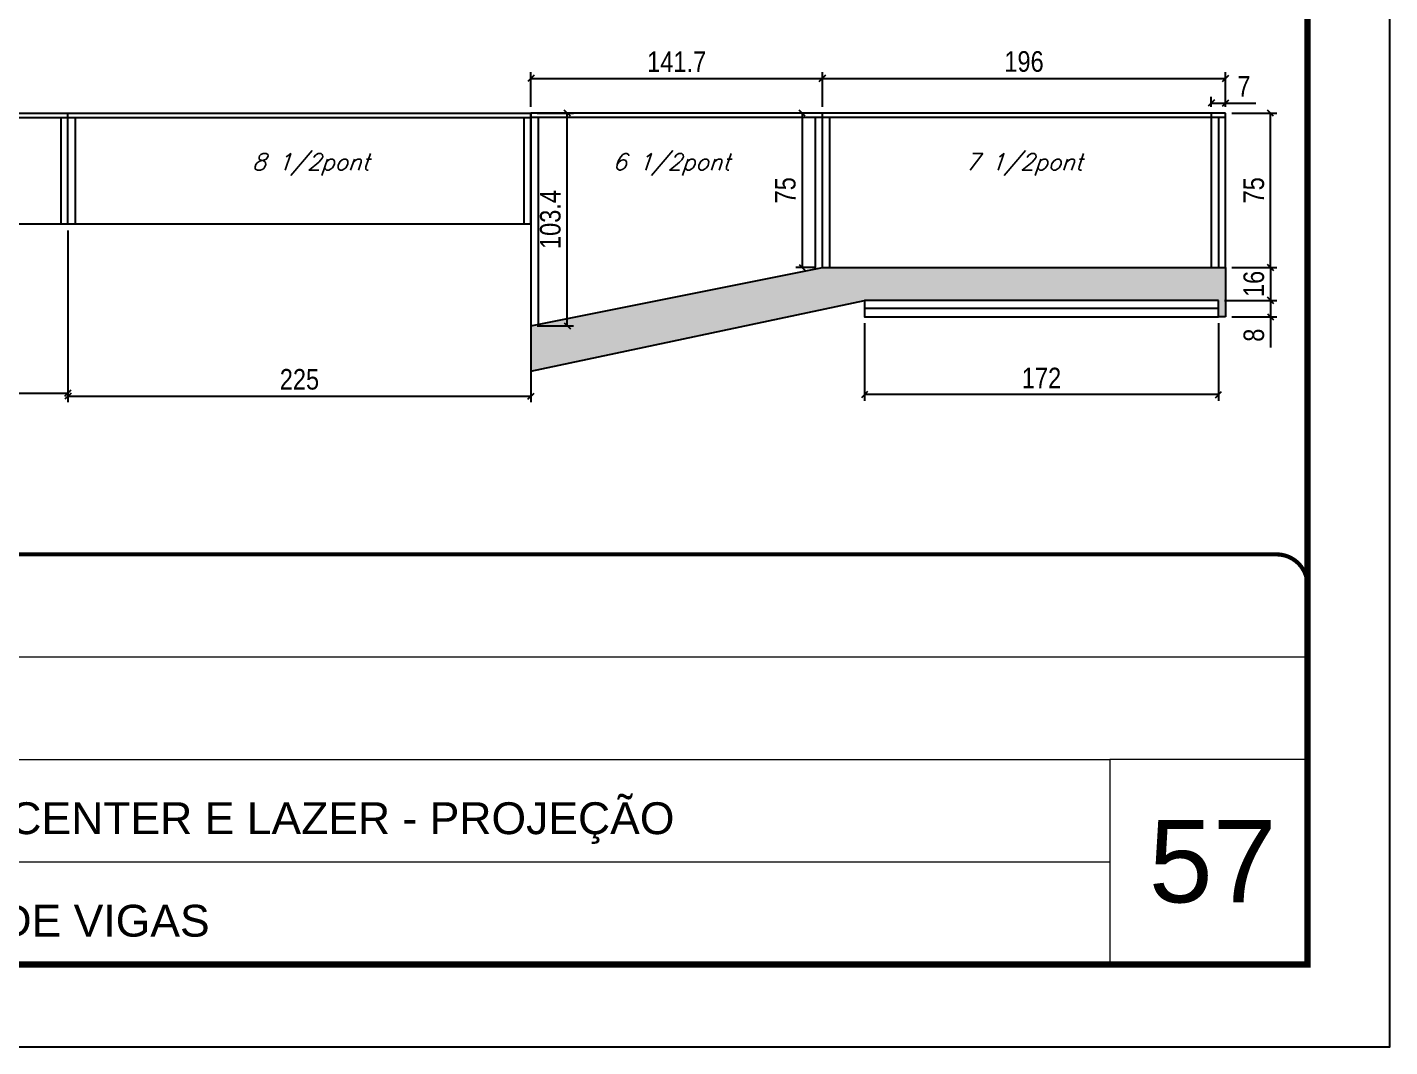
# Model space of a CAD drawing. Extents: x 2603 to 22413, y 1253 to 30260.
# Drawn here: x 3426 to 4088, y 12739 to 13235 of the extents above; entities that cross this region are included whole.
import ezdxf

# ---------------------------------------------------------------- set-up
doc = ezdxf.new("R2010")
doc.units = 0
for name, pattern in [('CONTINUO', [0]), ('DASHED', [0.75, 0.5, -0.25]), ('HIDDEN', [0.375, 0.25, -0.125])]:
    doc.linetypes.add(name, pattern=pattern)
for name, color, linetype, lineweight in [('CARIMBO', 255, 'Continuous', 9), ('Folhas', 255, 'Continuous', 9), ('SARRAFO DE PRESSAO', 251, 'DASHED', 9)]:
    doc.layers.add(name, color=color, linetype=linetype, lineweight=lineweight)
for name, color, linetype in [('COTA', 241, 'Continuous'), ('Painéis', 200, 'Continuous'), ('SARR_2.2x7', 40, 'Continuous'), ('SARR_3.5x7', 81, 'Continuous'), ('SARR_EDITAR', 141, 'Continuous'), ('texto', 7, 'Continuous')]:
    doc.layers.add(name, color=color, linetype=linetype)
doc.layers.add('Laje_Perimetro', color=7, linetype='Continuous', plot=False)
doc.styles.add('ARIAL', font='arial.ttf')
doc.styles.add('COTA TECNICA', font='techl___.ttf', dxfattribs={"height": 10})
doc.styles.add('Romans', font='romans.shx')
doc.dimstyles.new('PAINEL', dxfattribs={"dimtxt": 10, "dimasz": 3, "dimexe": 3, "dimexo": 3, "dimgap": 3, "dimtad": 1, "dimdec": 1, "dimzin": 12, "dimdsep": 46, "dimtxsty": 'COTA TECNICA', "dimblk1": 'OBLIQUE', "dimblk2": 'OBLIQUE', "dimsah": 1, "dimcen": 0.9, "dimclrd": 4, "dimclre": 4, "dimclrt": 240, "dimadec": 1, "dimazin": 3, "dimtfac": 1, "dimtdec": 1, "dimtmove": 0, "dimatfit": 3, "dimfxl": 1, "dimtolj": 1, "dimtzin": 12, "dimarcsym": 0})

# ---------------------------------------------------------------- blocks, each defined once
blk = doc.blocks.new('9999999999')
at = {"color": 30, "linetype": 'CONTINUO'}
for p, q in [((98564.56, 34379.64), (99583.98, 34379.64)), ((98564.56, 34329.83), (99487.98, 34329.83)), ((99583.98, 34329.83), (99487.98, 34329.83)), ((99487.98, 34329.83), (99487.98, 34230.21)), ((98564.56, 34280.02), (99487.98, 34280.02))]:
    blk.add_line(p, q, dxfattribs=at)
at = {"color": 30, "linetype": 'CONTINUO', "const_width": 2}
blk.add_lwpolyline([(99583.98, 34230.21), (99583.98, 34414.45, 0.414214), (99568.98, 34429.45), (98228.98, 34429.45, 0.414214), (98213.98, 34414.45), (98213.98, 34245.21, 0.414214), (98228.98, 34230.21), (99583.98, 34230.21)], format="xyb", dxfattribs=at)
at = {"layer": 'Folhas'}
blk.add_lwpolyline([(98138.98, 34190.21), (99623.98, 34190.21), (99623.98, 35240.21), (98138.98, 35240.21)], close=True, dxfattribs=at)
at = {"layer": 'Folhas', "color": 30, "const_width": 3}
blk.add_lwpolyline([(98213.98, 34230.21), (99583.98, 34230.21), (99583.98, 35200.21), (98213.98, 35200.21)], close=True, dxfattribs=at)
at = {"color": 7, "linetype": 'Continuous', "ltscale": 5, "style": 'ARIAL'}
for s, p in [('BUSINESS CENTER E LAZER - PROJEÇÃO', (98837.68, 34293.51)), ('LATERAIS DE VIGAS', (98837.68, 34243.7))]:
    blk.add_text(s, height=15.4829, dxfattribs=at).set_placement(p)
blk = doc.blocks.new('_Oblique')
at = {"color": 0, "linetype": 'ByBlock', "lineweight": -2}
blk.add_line((-0.5, -0.5), (0.5, 0.5), dxfattribs=at)
blk = doc.blocks.new('*D1742')
at = {"layer": 'COTA', "color": 4, "linetype": 'ByBlock', "lineweight": -2, "transparency": 16777216}
for p, q in [((3201.54, 13135.8), (3201.54, 13053.78)), ((3445.54, 13135.8), (3445.54, 13053.78)), ((3201.54, 13056.78), (3445.54, 13056.78))]:
    blk.add_line(p, q, dxfattribs=at)
at = {"layer": 'Defpoints', "color": 0, "linetype": 'ByBlock', "transparency": 16777216}
for p in [(3201.54, 13138.8), (3445.54, 13138.8), (3445.54, 13056.78)]:
    blk.add_point(p, dxfattribs=at)
at = {"layer": 'COTA', "color": 4, "linetype": 'ByBlock', "lineweight": -2, "transparency": 16777216, "xscale": 3, "yscale": 3, "zscale": 3, "rotation": 180}
blk.add_blockref('_Oblique', (3201.54, 13056.78), dxfattribs=at)
at = {"layer": 'COTA', "color": 4, "linetype": 'ByBlock', "lineweight": -2, "transparency": 16777216, "xscale": 3, "yscale": 3, "zscale": 3}
blk.add_blockref('_Oblique', (3445.54, 13056.78), dxfattribs=at)
at = {"layer": 'COTA', "color": 240, "linetype": 'ByBlock', "transparency": 16777216, "insert": (3323.54, 13064.85), "char_height": 10, "attachment_point": 5, "style": 'COTA TECNICA'}
blk.add_mtext('\\A1;244', dxfattribs=at)
blk = doc.blocks.new('*D1743')
at = {"layer": 'COTA', "color": 4, "linetype": 'ByBlock', "lineweight": -2, "transparency": 16777216}
for p, q in [((3670.54, 13195.8), (3670.54, 13212.69)), ((3812.21, 13195.8), (3812.21, 13212.69)), ((3670.54, 13209.69), (3812.21, 13209.69))]:
    blk.add_line(p, q, dxfattribs=at)
at = {"layer": 'Defpoints', "color": 0, "linetype": 'ByBlock', "transparency": 16777216}
for p in [(3812.21, 13209.69), (3670.54, 13192.8), (3812.21, 13192.8)]:
    blk.add_point(p, dxfattribs=at)
at = {"layer": 'COTA', "color": 4, "linetype": 'ByBlock', "lineweight": -2, "transparency": 16777216, "xscale": 3, "yscale": 3, "zscale": 3, "rotation": 180}
blk.add_blockref('_Oblique', (3670.54, 13209.69), dxfattribs=at)
at = {"layer": 'COTA', "color": 4, "linetype": 'ByBlock', "lineweight": -2, "transparency": 16777216, "xscale": 3, "yscale": 3, "zscale": 3}
blk.add_blockref('_Oblique', (3812.21, 13209.69), dxfattribs=at)
at = {"layer": 'COTA', "color": 240, "linetype": 'ByBlock', "transparency": 16777216, "insert": (3741.37, 13217.76), "char_height": 10, "attachment_point": 5, "style": 'COTA TECNICA'}
blk.add_mtext('\\A1;141.7', dxfattribs=at)
blk = doc.blocks.new('*D1744')
at = {"layer": 'COTA', "color": 4, "linetype": 'ByBlock', "lineweight": -2, "transparency": 16777216}
for p, q in [((3812.21, 13195.8), (3812.21, 13212.69)), ((4008.21, 13195.8), (4008.21, 13212.69)), ((3812.21, 13209.69), (4008.21, 13209.69))]:
    blk.add_line(p, q, dxfattribs=at)
at = {"layer": 'Defpoints', "color": 0, "linetype": 'ByBlock', "transparency": 16777216}
for p in [(4008.21, 13209.69), (3812.21, 13192.8), (4008.21, 13192.8)]:
    blk.add_point(p, dxfattribs=at)
at = {"layer": 'COTA', "color": 4, "linetype": 'ByBlock', "lineweight": -2, "transparency": 16777216, "xscale": 3, "yscale": 3, "zscale": 3, "rotation": 180}
blk.add_blockref('_Oblique', (3812.21, 13209.69), dxfattribs=at)
at = {"layer": 'COTA', "color": 4, "linetype": 'ByBlock', "lineweight": -2, "transparency": 16777216, "xscale": 3, "yscale": 3, "zscale": 3}
blk.add_blockref('_Oblique', (4008.21, 13209.69), dxfattribs=at)
at = {"layer": 'COTA', "color": 240, "linetype": 'ByBlock', "transparency": 16777216, "insert": (3910.21, 13217.82), "char_height": 10, "attachment_point": 5, "style": 'COTA TECNICA'}
blk.add_mtext('\\A1;196', dxfattribs=at)
blk = doc.blocks.new('*D1745')
at = {"layer": 'COTA', "color": 4, "linetype": 'ByBlock', "lineweight": -2, "transparency": 16777216}
for p, q in [((3832.71, 13090.8), (3832.71, 13053.01)), ((4004.71, 13090.8), (4004.71, 13053.01)), ((4004.71, 13056.01), (3832.71, 13056.01))]:
    blk.add_line(p, q, dxfattribs=at)
at = {"layer": 'Defpoints', "color": 0, "linetype": 'ByBlock', "transparency": 16777216}
for p in [(3832.71, 13093.8), (4004.71, 13093.8), (3832.71, 13056.01)]:
    blk.add_point(p, dxfattribs=at)
at = {"layer": 'COTA', "color": 4, "linetype": 'ByBlock', "lineweight": -2, "transparency": 16777216, "xscale": 3, "yscale": 3, "zscale": 3, "rotation": 180}
blk.add_blockref('_Oblique', (3832.71, 13056.01), dxfattribs=at)
at = {"layer": 'COTA', "color": 4, "linetype": 'ByBlock', "lineweight": -2, "transparency": 16777216, "xscale": 3, "yscale": 3, "zscale": 3}
blk.add_blockref('_Oblique', (4004.71, 13056.01), dxfattribs=at)
at = {"layer": 'COTA', "color": 240, "linetype": 'ByBlock', "transparency": 16777216, "insert": (3918.71, 13064.08), "char_height": 10, "attachment_point": 5, "style": 'COTA TECNICA'}
blk.add_mtext('\\A1;172', dxfattribs=at)
blk = doc.blocks.new('*D309')
at = {"layer": 'COTA', "color": 4, "linetype": 'ByBlock', "lineweight": -2, "transparency": 16777216}
for p, q in [((4011.21, 13192.8), (4033.04, 13192.8)), ((4030.04, 13117.8), (4030.04, 13192.8)), ((4011.21, 13117.8), (4033.04, 13117.8))]:
    blk.add_line(p, q, dxfattribs=at)
at = {"layer": 'Defpoints', "color": 0, "linetype": 'ByBlock', "transparency": 16777216}
for p in [(4008.21, 13192.8), (4030.04, 13192.8), (4008.21, 13117.8)]:
    blk.add_point(p, dxfattribs=at)
at = {"layer": 'COTA', "color": 4, "linetype": 'ByBlock', "lineweight": -2, "transparency": 16777216, "xscale": 3, "yscale": 3, "zscale": 3}
for p, rotation in [((4030.04, 13192.8), 90), ((4030.04, 13117.8), 270)]:
    blk.add_blockref('_Oblique', p, dxfattribs=dict(at, rotation=rotation))
at = {"layer": 'COTA', "color": 240, "linetype": 'ByBlock', "transparency": 16777216, "insert": (4021.94, 13155.3), "char_height": 10, "attachment_point": 5, "rotation": 90, "style": 'COTA TECNICA'}
blk.add_mtext('\\A1;75', dxfattribs=at)
blk = doc.blocks.new('*D1629')
at = {"layer": 'COTA', "color": 4, "linetype": 'ByBlock', "lineweight": -2, "transparency": 16777216}
for p, q in [((4011.21, 13117.8), (4033.04, 13117.8)), ((4030.04, 13117.8), (4030.04, 13101.8)), ((4007.71, 13101.8), (4033.04, 13101.8))]:
    blk.add_line(p, q, dxfattribs=at)
at = {"layer": 'Defpoints', "color": 0, "linetype": 'ByBlock', "transparency": 16777216}
for p in [(4008.21, 13117.8), (4004.71, 13101.8), (4030.04, 13101.8)]:
    blk.add_point(p, dxfattribs=at)
at = {"layer": 'COTA', "color": 4, "linetype": 'ByBlock', "lineweight": -2, "transparency": 16777216, "xscale": 3, "yscale": 3, "zscale": 3}
for p, rotation in [((4030.04, 13117.8), 90), ((4030.04, 13101.8), 270)]:
    blk.add_blockref('_Oblique', p, dxfattribs=dict(at, rotation=rotation))
at = {"layer": 'COTA', "color": 240, "linetype": 'ByBlock', "transparency": 16777216, "insert": (4021.94, 13109.8), "char_height": 10, "attachment_point": 5, "rotation": 90, "style": 'COTA TECNICA'}
blk.add_mtext('\\A1;16', dxfattribs=at)
blk = doc.blocks.new('*D1630')
at = {"layer": 'COTA', "color": 4, "linetype": 'ByBlock', "lineweight": -2, "transparency": 16777216}
for p, q in [((4007.71, 13101.8), (4033.04, 13101.8)), ((4030.04, 13101.8), (4030.04, 13093.8)), ((4011.21, 13093.8), (4033.04, 13093.8)), ((4030.04, 13093.8), (4030.04, 13078.98))]:
    blk.add_line(p, q, dxfattribs=at)
at = {"layer": 'Defpoints', "color": 0, "linetype": 'ByBlock', "transparency": 16777216}
for p in [(4004.71, 13101.8), (4008.21, 13093.8), (4030.04, 13093.8)]:
    blk.add_point(p, dxfattribs=at)
at = {"layer": 'COTA', "color": 4, "linetype": 'ByBlock', "lineweight": -2, "transparency": 16777216, "xscale": 3, "yscale": 3, "zscale": 3}
for p, rotation in [((4030.04, 13101.8), 90), ((4030.04, 13093.8), 270)]:
    blk.add_blockref('_Oblique', p, dxfattribs=dict(at, rotation=rotation))
at = {"layer": 'COTA', "color": 240, "linetype": 'ByBlock', "transparency": 16777216, "insert": (4021.95, 13084.89), "char_height": 10, "attachment_point": 5, "rotation": 90, "style": 'COTA TECNICA'}
blk.add_mtext('\\A1;8', dxfattribs=at)
blk = doc.blocks.new('*D1631')
at = {"layer": 'COTA', "color": 4, "linetype": 'ByBlock', "lineweight": -2, "transparency": 16777216}
for p, q in [((3809.21, 13192.8), (3799.34, 13192.8)), ((3802.34, 13192.8), (3802.34, 13117.8)), ((3809.21, 13117.8), (3799.34, 13117.8))]:
    blk.add_line(p, q, dxfattribs=at)
at = {"layer": 'Defpoints', "color": 0, "linetype": 'ByBlock', "transparency": 16777216}
for p in [(3812.21, 13192.8), (3802.34, 13117.8), (3812.21, 13117.8)]:
    blk.add_point(p, dxfattribs=at)
at = {"layer": 'COTA', "color": 4, "linetype": 'ByBlock', "lineweight": -2, "transparency": 16777216, "xscale": 3, "yscale": 3, "zscale": 3}
for p, rotation in [((3802.34, 13192.8), 90), ((3802.34, 13117.8), 270)]:
    blk.add_blockref('_Oblique', p, dxfattribs=dict(at, rotation=rotation))
at = {"layer": 'COTA', "color": 240, "linetype": 'ByBlock', "transparency": 16777216, "insert": (3794.23, 13155.3), "char_height": 10, "attachment_point": 5, "rotation": 90, "style": 'COTA TECNICA'}
blk.add_mtext('\\A1;75', dxfattribs=at)
blk = doc.blocks.new('*D330')
at = {"layer": 'COTA', "color": 4, "linetype": 'ByBlock', "lineweight": -2, "transparency": 16777216}
for p, q in [((4001.21, 13195.8), (4001.21, 13200.71)), ((4008.21, 13195.8), (4008.21, 13200.71)), ((4001.21, 13197.71), (4008.21, 13197.71)), ((4008.21, 13197.71), (4022.94, 13197.71))]:
    blk.add_line(p, q, dxfattribs=at)
at = {"layer": 'Defpoints', "color": 0, "linetype": 'ByBlock', "transparency": 16777216}
for p in [(4001.21, 13192.8), (4008.21, 13197.71), (4008.21, 13192.8)]:
    blk.add_point(p, dxfattribs=at)
at = {"layer": 'COTA', "color": 4, "linetype": 'ByBlock', "lineweight": -2, "transparency": 16777216, "xscale": 3, "yscale": 3, "zscale": 3, "rotation": 180}
blk.add_blockref('_Oblique', (4001.21, 13197.71), dxfattribs=at)
at = {"layer": 'COTA', "color": 4, "linetype": 'ByBlock', "lineweight": -2, "transparency": 16777216, "xscale": 3, "yscale": 3, "zscale": 3}
blk.add_blockref('_Oblique', (4008.21, 13197.71), dxfattribs=at)
at = {"layer": 'COTA', "color": 240, "linetype": 'ByBlock', "transparency": 16777216, "insert": (4017.08, 13205.78), "char_height": 10, "attachment_point": 5, "style": 'COTA TECNICA'}
blk.add_mtext('\\A1;7', dxfattribs=at)
blk = doc.blocks.new('*D1723')
at = {"layer": 'COTA', "color": 4, "linetype": 'ByBlock', "lineweight": -2, "transparency": 16777216}
for p, q in [((3445.54, 13135.8), (3445.54, 13052.28)), ((3670.54, 13086.4), (3670.54, 13052.28)), ((3445.54, 13055.28), (3670.54, 13055.28))]:
    blk.add_line(p, q, dxfattribs=at)
at = {"layer": 'Defpoints', "color": 0, "linetype": 'ByBlock', "transparency": 16777216}
for p in [(3445.54, 13138.8), (3670.54, 13089.4), (3670.54, 13055.28)]:
    blk.add_point(p, dxfattribs=at)
at = {"layer": 'COTA', "color": 4, "linetype": 'ByBlock', "lineweight": -2, "transparency": 16777216, "xscale": 3, "yscale": 3, "zscale": 3, "rotation": 180}
blk.add_blockref('_Oblique', (3445.54, 13055.28), dxfattribs=at)
at = {"layer": 'COTA', "color": 4, "linetype": 'ByBlock', "lineweight": -2, "transparency": 16777216, "xscale": 3, "yscale": 3, "zscale": 3}
blk.add_blockref('_Oblique', (3670.54, 13055.28), dxfattribs=at)
at = {"layer": 'COTA', "color": 240, "linetype": 'ByBlock', "transparency": 16777216, "insert": (3558.04, 13063.39), "char_height": 10, "attachment_point": 5, "style": 'COTA TECNICA'}
blk.add_mtext('\\A1;225', dxfattribs=at)
blk = doc.blocks.new('*D1724')
at = {"layer": 'COTA', "color": 4, "linetype": 'ByBlock', "lineweight": -2, "transparency": 16777216}
for p, q in [((3673.54, 13192.8), (3691.24, 13192.8)), ((3688.24, 13089.4), (3688.24, 13192.8)), ((3673.54, 13089.4), (3691.24, 13089.4))]:
    blk.add_line(p, q, dxfattribs=at)
at = {"layer": 'Defpoints', "color": 0, "linetype": 'ByBlock', "transparency": 16777216}
for p in [(3670.54, 13192.8), (3688.24, 13192.8), (3670.54, 13089.4)]:
    blk.add_point(p, dxfattribs=at)
at = {"layer": 'COTA', "color": 4, "linetype": 'ByBlock', "lineweight": -2, "transparency": 16777216, "xscale": 3, "yscale": 3, "zscale": 3}
for p, rotation in [((3688.24, 13192.8), 90), ((3688.24, 13089.4), 270)]:
    blk.add_blockref('_Oblique', p, dxfattribs=dict(at, rotation=rotation))
at = {"layer": 'COTA', "color": 240, "linetype": 'ByBlock', "transparency": 16777216, "insert": (3680.02, 13141.1), "char_height": 10, "attachment_point": 5, "rotation": 90, "style": 'COTA TECNICA'}
blk.add_mtext('\\A1;103.4', dxfattribs=at)

msp = doc.modelspace()

# ---------------------------------------------------------------- hatches: boundary and pattern name
at = {"layer": 'COTA', "linetype": 'ByBlock'}
h = msp.add_hatch(dxfattribs=at)
h.set_pattern_fill('AR-CONC', color=256, scale=0.03)
h.set_pattern_definition([(50, (-126418.0314, -5371.0305), (5.46554007, -0.47817257), [0.5715, -6.2865]), (355, (-126418.0314, -5371.0305), (-1.05730264, 5.73170536), [0.4572, -5.02921753]), (100.4514447, (-126417.576, -5371.0704), (4.40823741, 5.25353256), [0.48570026, -5.34270734]), (46.1842, (-126418.0314, -5369.5065), (8.13237123, -1.26126984), [0.85725, -9.42975]), (96.6355576, (-126417.354, -5369.612), (7.122124, 7.42278374), [0.7285507, -8.01406824]), (351.184151, (-126418.031, -5369.5065), (7.122124, 7.42278374), [0.685799, -7.54379196]), (21, (-126417.2694, -5369.8875), (4.54843174, -3.06795595), [0.5715, -6.2865]), (326, (-126417.2694, -5369.8875), (1.85406085, 5.52563898), [0.4572, -5.0292]), (71.451445, (-126416.8904, -5370.143), (6.40249258, 2.45768307), [0.48570026, -5.34269813]), (37.5, (-126418.0314, -5371.0305), (0.092658098, 2.536651166), [0, -4.96824, 0, -5.1054, 0, -5.04825]), (7.5, (-126418.0314, -5371.0305), (2.004589875, 3.005417245), [0, -2.91084, 0, -4.85394, 0, -1.92405]), (327.5, (-126419.7307, -5371.0305), (4.067717855, -0.17186232), [0, -1.905, 0, -5.9436, 0, -7.8867]), (317.5, (-126420.4927, -5371.0305), (4.44387544, 0.76279473), [0, -2.4765, 0, -3.94716, 0, -5.6007])])
h.paths.add_polyline_path([(3832.71, 13101.8), (4004.71, 13101.8), (4004.71, 13093.8), (4008.21, 13093.8), (4008.21, 13117.8), (3812.21, 13117.8), (3670.54, 13089.4), (3670.54, 13067.4)])

# ---------------------------------------------------------------- linework, layer by layer
for p, q in [((4008.21, 13117.8), (4008.21, 13093.8)), ((3670.54, 13067.4), (3832.71, 13101.8)), ((4008.21, 13093.8), (4004.71, 13093.8)), ((3670.54, 13089.4), (3670.54, 13067.4))]:
    msp.add_line(p, q, dxfattribs=at)
at = {"layer": 'Laje_Perimetro'}
msp.add_lwpolyline([(4087.97, 13789.12), (2602.97, 13789.12), (2602.97, 12739.12), (4087.97, 12739.12)], close=True, dxfattribs=at)
at = {"layer": 'Painéis', "linetype": 'Continuous'}
for p, q in [((2713.54, 13192.8), (3670.54, 13192.8)), ((3445.54, 13138.8), (3445.54, 13192.8)), ((3670.54, 13138.8), (3670.54, 13192.8)), ((3812.21, 13192.8), (3670.54, 13192.8)), ((3670.54, 13138.8), (3670.54, 13192.8)), ((3670.54, 13192.8), (3670.54, 13089.4)), ((3927.21, 13192.8), (3812.21, 13192.8)), ((3812.21, 13117.8), (3812.21, 13192.8)), ((4008.21, 13192.8), (3927.21, 13192.8)), ((4008.21, 13117.8), (4008.21, 13192.8)), ((3670.54, 13138.8), (2713.54, 13138.8)), ((3670.54, 13089.4), (3812.21, 13117.8)), ((3812.21, 13117.8), (4008.21, 13117.8))]:
    msp.add_line(p, q, dxfattribs=at)
msp.add_lwpolyline([(4004.71, 13101.8), (3832.71, 13101.8), (3832.71, 13093.8), (4004.71, 13093.8)], close=True, dxfattribs=at)
at = {"layer": 'SARR_2.2x7', "linetype": 'HIDDEN'}
msp.add_line((4001.21, 13192.8), (4001.21, 13117.8), dxfattribs=at)
at = {"layer": 'SARR_2.2x7', "linetype": 'Continuous'}
for p, q in [((3339.04, 13190.6), (3445.54, 13190.6)), ((3445.54, 13190.6), (3670.54, 13190.6)), ((3812.21, 13190.6), (3670.54, 13190.6)), ((4008.21, 13190.6), (3812.21, 13190.6))]:
    msp.add_line(p, q, dxfattribs=at)
at = {"layer": 'SARR_3.5x7'}
for p, q in [((3442.04, 13190.6), (3442.04, 13138.8)), ((3449.04, 13190.6), (3449.04, 13138.8)), ((3667.04, 13190.6), (3667.04, 13138.8)), ((3667.04, 13190.6), (3667.04, 13138.8)), ((3674.04, 13190.6), (3674.04, 13090.11)), ((3808.71, 13190.6), (3808.71, 13117.1)), ((3815.71, 13190.6), (3815.71, 13117.8)), ((4004.71, 13190.6), (4004.71, 13117.8))]:
    msp.add_line(p, q, dxfattribs=at)
at = {"layer": 'SARR_EDITAR', "linetype": 'ByBlock'}
msp.add_line((4004.71, 13097.8), (3832.71, 13097.8), dxfattribs=at)

# ---------------------------------------------------------------- block references
at = {"layer": 'SARRAFO DE PRESSAO', "color": 6, "linetype": 'ByBlock'}
msp.add_blockref('9999999999', (-95536.01, -21451.08), dxfattribs=at)

# ---------------------------------------------------------------- texts
at = {"layer": 'CARIMBO', "style": 'ARIAL'}
msp.add_text('57', height=40, dxfattribs=at).set_placement((3970.83, 12809.27))
at = {"layer": 'texto', "color": 2, "char_height": 8, "attachment_point": 5, "style": 'Romans'}
for s, insert in [('{\\Q19;\\C256;8 1/2pont}', (3563.54, 13167.8)), ('{\\Q19;\\C256;6 1/2pont}', (3738.87, 13167.8)), ('{\\Q19;\\C256;7 1/2pont}', (3910.21, 13167.8))]:
    msp.add_mtext(s, dxfattribs=dict(at, insert=insert))

# ---------------------------------------------------------------- dimensions: what is measured, and where the dimension line sits
at = {"layer": 'COTA', "linetype": 'ByBlock'}
for base, p1, p2, picture, middle in [((3812.21, 13209.69), (3670.54, 13192.8), (3812.21, 13192.8), '*D1743', (3741.37, 13217.76)), ((4008.21, 13197.71), (4001.21, 13192.8), (4008.21, 13192.8), '*D330', (4017.08, 13205.78)), ((3445.54, 13056.78), (3201.54, 13138.8), (3445.54, 13138.8), '*D1742', (3323.54, 13064.85)), ((3670.54, 13055.28), (3445.54, 13138.8), (3670.54, 13089.4), '*D1723', (3558.04, 13063.39)), ((3832.71, 13056.01), (4004.71, 13093.8), (3832.71, 13093.8), '*D1745', (3918.71, 13064.08))]:
    dim = msp.add_linear_dim(base=base, p1=p1, p2=p2, dimstyle='PAINEL', dxfattribs=at)
    dim.commit()
    dim.dimension.update_dxf_attribs({"geometry": picture, "text_midpoint": middle})
dim = msp.add_linear_dim(base=(4008.21, 13209.69), p1=(3812.21, 13192.8), p2=(4008.21, 13192.8), dimstyle='PAINEL', override={"dimtmove": 1}, dxfattribs=at)
dim.commit()
dim.dimension.update_dxf_attribs({"geometry": '*D1744', "text_midpoint": (3910.21, 13217.82)})
for base, p1, p2, picture, middle in [((3688.24, 13192.8), (3670.54, 13089.4), (3670.54, 13192.8), '*D1724', (3680.02, 13141.1)), ((3802.34, 13117.8), (3812.21, 13192.8), (3812.21, 13117.8), '*D1631', (3794.23, 13155.3)), ((4030.04, 13192.8), (4008.21, 13117.8), (4008.21, 13192.8), '*D309', (4021.94, 13155.3)), ((4030.04, 13093.8), (4004.71, 13101.8), (4008.21, 13093.8), '*D1630', (4021.95, 13084.89))]:
    dim = msp.add_linear_dim(base=base, p1=p1, p2=p2, angle=90, dimstyle='PAINEL', dxfattribs=at)
    dim.commit()
    dim.dimension.update_dxf_attribs({"geometry": picture, "text_midpoint": middle})
dim = msp.add_linear_dim(base=(4030.04, 13101.8), p1=(4008.21, 13117.8), p2=(4004.71, 13101.8), angle=90, dimstyle='PAINEL', dxfattribs=at)
dim.commit()
dim.dimension.update_dxf_attribs({"geometry": '*D1629', "text_midpoint": (4030.04, 13109.8), "dimtype": 160})

doc.saveas('drawing.dxf')
